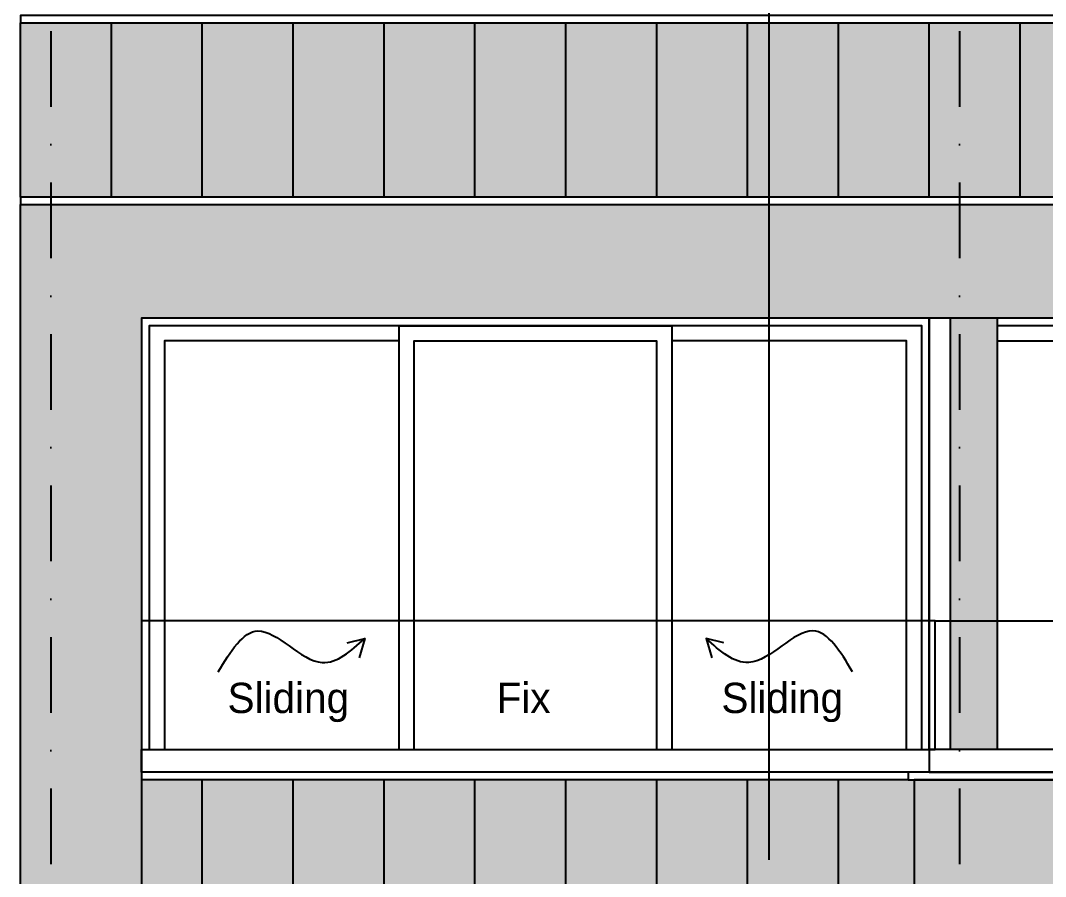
# Model space of a CAD drawing. Header units: millimetres. Extents: x 118878 to 201916, y 10986 to 20993.
# Drawn here: x 183946 to 184623, y 13274 to 13840 of the extents above; entities that cross this region are included whole.
import ezdxf

# ---------------------------------------------------------------- set-up
doc = ezdxf.new("R2010")
doc.units = ezdxf.units.MM
doc.header["$LTSCALE"] = 100
doc.linetypes.add('DASHDOT', pattern=[1, 0.5, -0.25, 0, -0.25])
for name, color, linetype in [('0-DARPUSH', 213, 'Continuous'), ('0-handrail', 135, 'Continuous'), ('0-hatch', 253, 'Continuous'), ('0-WIN', 187, 'Continuous'), ('3', 3, 'Continuous'), ('4', 4, 'Continuous'), ('7', 7, 'Continuous'), ('AX', 1, 'Continuous')]:
    doc.layers.add(name, color=color, linetype=linetype)
doc.styles.add('QCADDimTextStyle', font='txt')
doc.styles.add('textstyle3', font='')
doc.styles.get('textstyle3').set_extended_font_data('Andalus')
doc.dimstyles.new('QCADDimStyle', dxfattribs={"dimtxt": 20, "dimasz": 10, "dimexe": 0, "dimexo": 0, "dimgap": 5, "dimtad": 0, "dimtoh": 1, "dimdec": 0, "dimzin": 0, "dimdsep": 46, "dimtxsty": 'QCADDimTextStyle', "dimcen": 0.09, "dimclrt": 2, "dimadec": 0, "dimazin": 0, "dimtfac": 1, "dimtdec": 4, "dimtofl": 0, "dimtmove": 2, "dimatfit": 3, "dimfxl": 1, "dimtolj": 1, "dimtzin": 0, "dimarcsym": 0})

# ---------------------------------------------------------------- blocks, each defined once
blk = doc.blocks.new('W-0226')
for points in [[(-14, -285), (-14, 0), (-534, 0), (-534, -285)], [(0, -285), (0, 0), (-14, 0), (-14, -285)], [(-19, -285), (-19, -5), (-529, -5), (-529, -285)], [(-364, -285), (-364, -5), (-184, -5), (-184, -285)], [(-364, -285), (-364, -15), (-519, -15), (-519, -285)], [(-354, -285), (-354, -15), (-194, -15), (-194, -285)], [(-29, -285), (-29, -15), (-184, -15), (-184, -285)], [(-398.38, -214.45), (-386.74, -211.66), (-390.46, -224.33)], [(-149.62, -214.45), (-161.26, -211.66), (-157.54, -224.33)]]:
    blk.add_lwpolyline(points)
for points in [[(-483.39, -233.66), (-475.29, -220.27), (-457.03, -190.08), (-418.49, -240.36), (-395.9, -219.94), (-386.74, -211.66)], [(-64.61, -233.66), (-72.71, -220.27), (-90.97, -190.08), (-129.51, -240.36), (-152.1, -219.94), (-161.26, -211.66)]]:
    blk.add_open_spline(points, degree=3, knots=[0, 0, 0, 0, 37.657106, 84.935234, 117.183112, 117.183112, 117.183112, 117.183112])
at = {"style": 'textstyle3'}
for s, p in [('Sliding', (-477.3, -260.89)), ('Fix', (-299.7, -260.89)), ('Sliding', (-151.21, -260.89))]:
    blk.add_text(s, height=20, dxfattribs=at).set_placement(p)
blk = doc.blocks.new('W-0227')
for points in [[(0, -285), (0, 0), (-265, 0)], [(-5, -285), (-5, -5), (-265, -5)], [(-150, -285), (-150, -5), (-5, -5), (-5, -285)], [(-265, -15), (-150, -15), (-150, -285)], [(-140, -285), (-140, -15), (-15, -15), (-15, -285)], [(-116.02, -214.45), (-127.66, -211.66), (-123.94, -224.33)]]:
    blk.add_lwpolyline(points)
blk.add_open_spline([(-31.01, -233.66), (-39.1, -220.27), (-57.36, -190.08), (-95.9, -240.36), (-118.5, -219.94), (-127.66, -211.66)], degree=3, knots=[0, 0, 0, 0, 37.657106, 84.935234, 117.183112, 117.183112, 117.183112, 117.183112])
at = {"style": 'textstyle3'}
for s, p in [('Fix', (-229.09, -260.89)), ('Sliding', (-117.61, -260.89))]:
    blk.add_text(s, height=20, dxfattribs=at).set_placement(p)
blk = doc.blocks.new('ax-elev-02')
at = {"layer": 'AX', "color": 8, "linetype": 'DASHDOT'}
for p, q in [((0, 0), (0, -1250)), ((600, 0), (600, -1250))]:
    blk.add_line(p, q, dxfattribs=at)

msp = doc.modelspace()

# ---------------------------------------------------------------- hatches: boundary and pattern name
at = {"layer": '0-hatch', "transparency": 33554687}
h = msp.add_hatch(dxfattribs=at)
h.set_pattern_fill('ANSI31', color=8, scale=18.8976, angle=45, style=0, pattern_type=0)
h.set_pattern_definition([(90, (184905.98, 13837.966), (-60, 0), [])])
h.paths.add_polyline_path([(184905.98, 13837.97), (184565.98, 13837.97), (184565.98, 13722.97), (184905.98, 13722.97)], flags=0)
h.paths.add_polyline_path([(184565.98, 13837.97), (183965.98, 13837.97), (183965.98, 13722.97), (184565.98, 13722.97)], flags=0)
h.paths.add_polyline_path([(183965.98, 13837.97), (183945.98, 13837.97), (183945.98, 13722.97), (183965.98, 13722.97)], flags=0)
h.paths.add_polyline_path([(184535.98, 13337.97), (184531.98, 13337.97), (184025.98, 13337.97), (184025.98, 13262.97), (184535.98, 13262.97)], flags=0)
at = {"layer": '0-hatch', "true_color": 0x999999, "transparency": 33554687}
h = msp.add_hatch(color=253, dxfattribs=at)
h.paths.add_polyline_path([(184905.98, 13837.97), (183945.98, 13837.97), (183945.98, 13722.97), (184905.98, 13722.97)], flags=0)
h.paths.add_polyline_path([(184535.98, 13337.97), (184531.98, 13337.97), (184025.98, 13337.97), (184025.98, 13262.97), (184535.98, 13262.97)], flags=0)
h.paths.add_polyline_path([(185260.98, 12932.97), (184585.98, 12932.97), (184585.98, 12927.97), (184595.98, 12927.97), (184595.98, 12917.97), (184540.98, 12917.97), (184540.98, 12912.97), (184550.98, 12912.97), (184550.98, 12902.97), (184495.98, 12902.97), (184495.98, 12897.97), (184505.98, 12897.97), (184505.98, 12887.97), (184495.98, 12887.97), (184495.98, 12882.97), (185260.98, 12882.97)], flags=0)
h.paths.add_polyline_path([(184215.98, 12912.97), (184270.98, 12912.97), (184270.98, 12917.97), (184260.98, 12917.97), (184260.98, 12927.97), (184315.98, 12927.97), (184315.98, 12932.97), (184305.98, 12932.97), (183960.98, 12932.97), (183960.98, 12882.97), (184180.98, 12882.97), (184180.98, 12887.97), (184170.98, 12887.97), (184170.98, 12897.97), (184225.98, 12897.97), (184225.98, 12902.97), (184215.98, 12902.97)], flags=0)
at = {"layer": '0-hatch', "true_color": 0xdbdbdb, "transparency": 33554687}
h = msp.add_hatch(color=254, dxfattribs=at)
h.paths.add_polyline_path([(185045.98, 13337.97), (184535.98, 13337.97), (184535.98, 13262.97), (185045.98, 13262.97)], flags=0)
h.paths.add_polyline_path([(184025.98, 13642.97), (185045.98, 13642.97), (185045.98, 13717.97), (183945.98, 13717.97), (183945.98, 13122.97), (183960.98, 13122.97), (183960.98, 12942.97), (184025.98, 12942.97)], flags=0)
at = {"layer": '0-hatch', "true_color": 0x999999, "transparency": 33554687}
h = msp.add_hatch(color=253, dxfattribs=at)
h.paths.add_polyline_path([(184595.98, 13262.97), (184589.98, 13262.97), (184589.98, 12942.97), (184595.98, 12942.97)], flags=0)
h.paths.add_polyline_path([(185040.98, 13642.97), (184990.98, 13642.97), (184990.98, 13442.97), (185031.98, 13442.97), (185031.98, 13357.97), (185035.98, 13357.97), (185035.98, 13342.97), (185040.98, 13342.97)], flags=0)
h.paths.add_polyline_path([(185031.98, 13442.97), (184990.98, 13442.97), (184990.98, 13357.97), (185031.98, 13357.97)], flags=0)
h.paths.add_polyline_path([(184905.98, 13442.97), (184855.98, 13442.97), (184855.98, 13357.97), (184905.98, 13357.97)], flags=0)
h.paths.add_polyline_path([(184905.98, 13642.97), (184855.98, 13642.97), (184855.98, 13442.97), (184905.98, 13442.97)], flags=0)
h.paths.add_polyline_path([(184590.98, 13642.97), (184559.98, 13642.97), (184559.98, 13442.97), (184590.98, 13442.97)], flags=0)
h.paths.add_polyline_path([(184590.98, 13442.97), (184559.98, 13442.97), (184559.98, 13357.97), (184590.98, 13357.97)], flags=0)
h.paths.add_polyline_path([(185040.98, 13262.97), (184985.98, 13262.97), (184985.98, 12942.97), (185040.98, 12942.97)], flags=0)

# ---------------------------------------------------------------- linework, layer by layer
at = {"layer": '0-DARPUSH'}
for p, q in [((184531.98, 13342.97), (184025.98, 13342.97)), ((184531.98, 13337.97), (184025.98, 13337.97))]:
    msp.add_line(p, q, dxfattribs=at)
for points in [[(183945.98, 13837.97), (184909.98, 13837.97), (184909.98, 13842.97), (183945.98, 13842.97)], [(183945.98, 13717.97), (185049.98, 13717.97), (185049.98, 13722.97), (183945.98, 13722.97)], [(184531.98, 13337.97), (185049.98, 13337.97), (185049.98, 13342.97), (184531.98, 13342.97)]]:
    msp.add_lwpolyline(points, close=True, dxfattribs=at)
at = {"layer": '0-handrail'}
for points in [[(184025.98, 13357.97), (184549.98, 13357.97), (184549.98, 13442.97), (184025.98, 13442.97)], [(185031.98, 13357.97), (184549.98, 13357.97), (184549.98, 13442.97), (185031.98, 13442.97)], [(184545.98, 13342.97), (184025.98, 13342.97), (184025.98, 13357.97), (184545.98, 13357.97)], [(184545.98, 13342.97), (185035.98, 13342.97), (185035.98, 13357.97), (184545.98, 13357.97)]]:
    msp.add_lwpolyline(points, close=True, dxfattribs=at)
at = {"layer": '4'}
for p, q in [((183945.98, 13837.97), (184905.98, 13837.97)), ((183945.98, 13722.97), (183945.98, 13837.97)), ((184590.98, 13357.97), (184590.98, 13642.97))]:
    msp.add_line(p, q, dxfattribs=at)
at = {"layer": '7'}
msp.add_lwpolyline([(183945.98, 13122.97), (183945.98, 13717.97), (185045.98, 13717.97), (185045.98, 13642.97), (184025.98, 13642.97), (184025.98, 12942.97)], dxfattribs=at)
msp.add_lwpolyline([(184535.98, 13262.97), (185045.98, 13262.97), (185045.98, 13337.97), (184535.98, 13337.97)], close=True, dxfattribs=at)

# ---------------------------------------------------------------- block references
at = {"layer": '0-WIN'}
for name, p in [('W-0226', (184559.98, 13642.97)), ('W-0227', (184855.98, 13642.97))]:
    msp.add_blockref(name, p, dxfattribs=at)
at = {"layer": '3'}
msp.add_blockref('ax-elev-02', (183965.98, 14132.97), dxfattribs=at)

# ---------------------------------------------------------------- leaders
msp.add_leader([(184440.24, 13285.2), (184440.24, 14060.16), (184909.3, 14060.16)], dimstyle='QCADDimStyle', override={"dimtxt": 0.18, "dimasz": 20, "dimexe": 0.18, "dimexo": 0.0625, "dimgap": 0.09, "dimtih": 1, "dimdec": 4, "dimclrt": 0, "dimtmove": 0}, dxfattribs=at)

doc.saveas('drawing.dxf')
